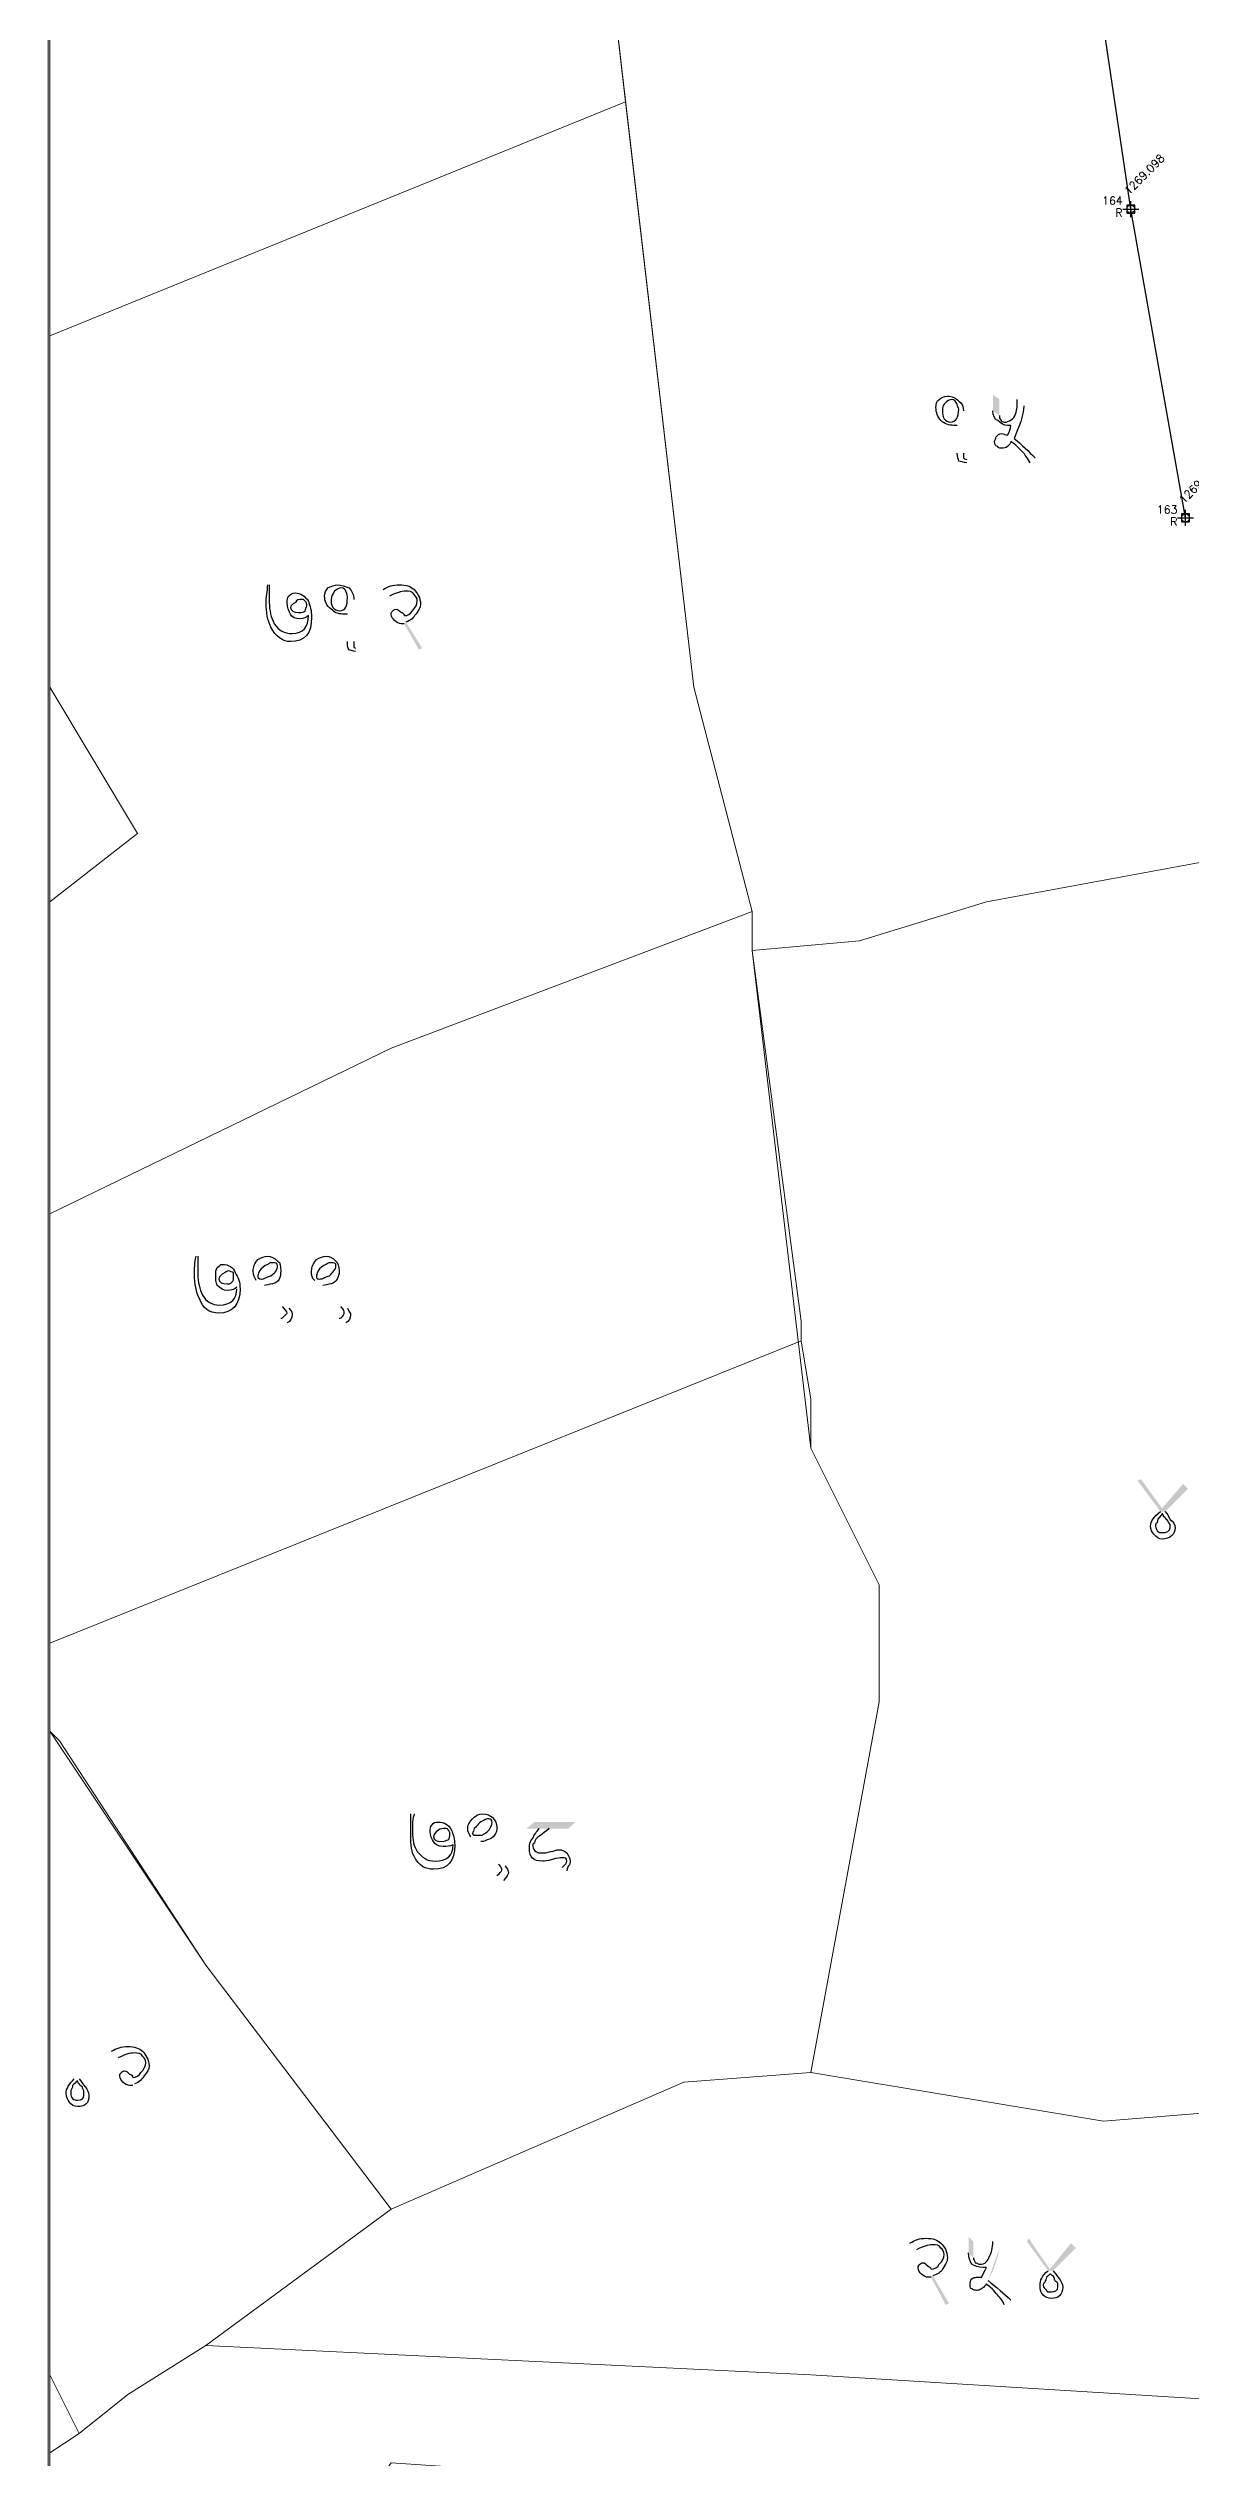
# Model space of a CAD drawing. Header units: metres. Extents: x 345912 to 349030, y 3061206 to 3061792.
# Drawn here: x 346742 to 346777.7, y 3061369.1 to 3061444.4 of the extents above; entities that cross this region are included whole.
import ezdxf
from ezdxf.enums import TextEntityAlignment as Align

# ---------------------------------------------------------------- set-up
doc = ezdxf.new("R2010")
doc.units = ezdxf.units.M
doc.header["$MEASUREMENT"] = 0
doc.header["$PDMODE"] = 98
doc.header["$PDSIZE"] = 0.25
for name, color, linetype in [('Features', 5, 'Continuous'), ('PDF4_Geometry', 7, 'Continuous'), ('PDF4_Solid Fills', 7, 'Continuous'), ('Points', 7, 'Continuous'), ('Points-ELV', 6, 'Continuous'), ('Points-NUM', 4, 'Continuous'), ('Points-TXT', 3, 'Continuous'), ('R', 1, 'Continuous')]:
    doc.layers.add(name, color=color, linetype=linetype)
doc.styles.add('romans', font='romans.shx')

# ---------------------------------------------------------------- blocks, each defined once
blk = doc.blocks.new('POINTS')
at = {"layer": 'Points'}
blk.add_line((0, 0), (0, 0), dxfattribs=at)
blk.add_point((0, 0), dxfattribs=at)
at = {"layer": 'Points-ELV', "style": 'romans'}
blk.add_attdef('ELEV', text='', height=1, rotation=45, dxfattribs=at).set_placement((0, 0), align=Align.BOTTOM_LEFT)
at = {"layer": 'Points-NUM', "style": 'romans'}
blk.add_attdef('PTNUM', text='', height=1, dxfattribs=at).set_placement((0, 0), align=Align.BOTTOM_RIGHT)
at = {"layer": 'Points-TXT', "style": 'romans'}
blk.add_attdef('DESC', text='', height=1, dxfattribs=at).set_placement((0, 0), align=Align.BOTTOM_RIGHT)
blk = doc.blocks.new('dh')
at = {"layer": 'R'}
blk.add_lwpolyline([(346513.289, 3061248.921), (346511.578, 3061258.573), (346509.905, 3061269.87), (346509.179, 3061274.789), (346509.102, 3061275.264)], dxfattribs=at)
at = {"layer": 'R', "linetype": 'Continuous'}
ref = blk.add_blockref('POINTS', (346511.578, 3061258.573, 1269.098), dxfattribs=at)
ref.add_attrib('PTNUM', '164', dxfattribs={"layer": 'Points-NUM', "height": 0.25, "style": 'romans'}).set_placement((346511.328, 3061258.6355, 1269.098), align=Align.BOTTOM_RIGHT)
ref.add_attrib('DESC', 'R', dxfattribs={"layer": 'Points-TXT', "height": 0.25, "style": 'romans'}).set_placement((346511.328, 3061258.2605, 1269.098), align=Align.BOTTOM_RIGHT)
ref.add_attrib('ELEV', '1269.098', dxfattribs={"layer": 'Points-ELV', "height": 0.25, "rotation": 45, "style": 'romans'}).set_placement((346511.578, 3061258.948, 1269.098), align=Align.BOTTOM_LEFT)
ref = blk.add_blockref('POINTS', (346513.289, 3061248.921, 1269.185), dxfattribs=at)
ref.add_attrib('PTNUM', '163', dxfattribs={"layer": 'Points-NUM', "height": 0.25, "style": 'romans'}).set_placement((346513.039, 3061248.9835, 1269.185), align=Align.BOTTOM_RIGHT)
ref.add_attrib('DESC', 'R', dxfattribs={"layer": 'Points-TXT', "height": 0.25, "style": 'romans'}).set_placement((346513.039, 3061248.6085, 1269.185), align=Align.BOTTOM_RIGHT)
ref.add_attrib('ELEV', '1269.185', dxfattribs={"layer": 'Points-ELV', "height": 0.25, "rotation": 45, "style": 'romans'}).set_placement((346513.289, 3061249.296, 1269.185), align=Align.BOTTOM_LEFT)

msp = doc.modelspace()

# ---------------------------------------------------------------- hatches: boundary and pattern name
at = {"layer": 'PDF4_Solid Fills', "transparency": 33554559}
h = msp.add_hatch(color=256, dxfattribs=at)
h.paths.add_polyline_path([(346770.63188, 3061433.08123), (346770.63188, 3061431.76043)], flags=0)
h.paths.add_polyline_path([(346770.73348, 3061431.55723), (346770.73348, 3061431.45563)], flags=0)
h.paths.add_polyline_path([(346772.30828, 3061433.43683), (346772.51148, 3061433.23363)], flags=0)
h.paths.add_polyline_path([(346772.86708, 3061431.60803), (346772.71468, 3061431.45563)], flags=0)
h.paths.add_polyline_path([(346771.54628, 3061433.08123), (346771.54628, 3061433.58923), (346771.74948, 3061433.43683), (346771.74948, 3061432.92883)], flags=0)
h = msp.add_hatch(color=256, dxfattribs=at)
h.paths.add_polyline_path([(346748.88948, 3061427.64563), (346748.94028, 3061427.64563)], flags=0)
h.paths.add_polyline_path([(346750.15948, 3061426.68043), (346750.15948, 3061426.68043)], flags=0)
h.paths.add_polyline_path([(346751.58188, 3061427.18843), (346751.58188, 3061425.86763)], flags=0)
h.paths.add_polyline_path([(346751.63268, 3061425.66443), (346751.63268, 3061425.56283)], flags=0)
h.paths.add_polyline_path([(346752.69948, 3061427.29003), (346752.49628, 3061427.49323)], flags=0)
h.paths.add_polyline_path([(346753.20748, 3061426.47723), (346753.71548, 3061425.66443), (346753.61388, 3061425.61363), (346753.15668, 3061426.42643)], flags=0)
h = msp.add_hatch(color=256, dxfattribs=at)
h.paths.add_polyline_path([(346746.65428, 3061406.66523), (346746.70508, 3061406.66523)], flags=0)
h.paths.add_polyline_path([(346747.92428, 3061405.64923), (346747.92428, 3061405.70003)], flags=0)
h.paths.add_polyline_path([(346748.78788, 3061405.75083), (346749.54988, 3061405.03963)], flags=0)
h.paths.add_polyline_path([(346749.49908, 3061404.58243), (346749.29588, 3061404.73483)], flags=0)
h.paths.add_polyline_path([(346749.34668, 3061405.09043), (346748.53388, 3061405.90323)], flags=0)
h.paths.add_polyline_path([(346750.61668, 3061405.75083), (346751.37868, 3061405.03963)], flags=0)
h.paths.add_polyline_path([(346751.32788, 3061404.58243), (346751.12468, 3061404.73483)], flags=0)
h.paths.add_polyline_path([(346751.17548, 3061405.09043), (346750.36268, 3061405.90323)], flags=0)
h = msp.add_hatch(color=256, dxfattribs=at)
h.paths.add_polyline_path([(346776.77868, 3061398.68964), (346776.06748, 3061399.65484), (346776.16908, 3061399.70564), (346776.82948, 3061398.79124), (346777.48988, 3061399.55324), (346777.64228, 3061399.40084), (346776.93108, 3061398.68964)], flags=0)
h.paths.add_polyline_path([(346778.81068, 3061399.24844), (346778.81068, 3061397.92764)], flags=0)
h.paths.add_polyline_path([(346778.91228, 3061397.72444), (346778.91228, 3061397.62284)], flags=0)
h = msp.add_hatch(color=256, dxfattribs=at)
h.paths.add_polyline_path([(346753.35987, 3061389.24083), (346753.46147, 3061389.24083)], flags=0)
h.paths.add_polyline_path([(346754.68067, 3061388.27563), (346754.68067, 3061388.27563)], flags=0)
h.paths.add_polyline_path([(346755.54427, 3061388.37723), (346756.30627, 3061387.61523)], flags=0)
h.paths.add_polyline_path([(346756.25547, 3061387.15803), (346756.05227, 3061387.31043)], flags=0)
h.paths.add_polyline_path([(346756.10307, 3061387.66603), (346755.23947, 3061388.52963)], flags=0)
h.paths.add_polyline_path([(346757.37307, 3061388.78363), (346756.96667, 3061388.78363), (346757.22067, 3061388.98683), (346758.49067, 3061388.98683), (346758.28747, 3061388.78363), (346757.67787, 3061388.78363)], flags=0)
h.paths.add_polyline_path([(346758.23667, 3061387.46283), (346758.08427, 3061387.56443)], flags=0)
h = msp.add_hatch(color=256, dxfattribs=at)
h.paths.add_polyline_path([(346769.15868, 3061375.62643), (346768.95548, 3061375.82963)], flags=0)
h.paths.add_polyline_path([(346769.66668, 3061374.81363), (346770.17468, 3061373.95003), (346770.07308, 3061373.89923), (346769.61588, 3061374.76283)], flags=0)
h.paths.add_polyline_path([(346771.54628, 3061375.88043), (346771.74948, 3061375.67723)], flags=0)
h.paths.add_polyline_path([(346771.39388, 3061374.66123, 0.08894398), (346771.74948, 3061375.67723)], flags=0)
h.paths.add_polyline_path([(346772.10508, 3061374.05163), (346771.90188, 3061373.89923)], flags=0)
h.paths.add_polyline_path([(346770.78428, 3061375.52483), (346770.78428, 3061376.03283), (346770.93668, 3061375.88043), (346770.93668, 3061375.37243)], flags=0)
h.paths.add_polyline_path([(346773.27348, 3061374.96603), (346772.61308, 3061375.88043), (346772.66388, 3061375.98203), (346773.32428, 3061375.01683), (346773.98468, 3061375.82963), (346774.13708, 3061375.67723), (346773.42588, 3061374.96603)], flags=0)

# ---------------------------------------------------------------- linework, layer by layer
at = {"layer": 'PDF4_Geometry', "lineweight": 13}
msp.add_lwpolyline([(346742.03148, 3061540.87883), (346969.86948, 3061540.87883), (346969.86948, 3061317.05403), (346742.03148, 3061317.05403)], close=True, dxfattribs=at)
at = {"layer": 'PDF4_Geometry', "lineweight": 9}
for points in [[(346752.44548, 3061463.45963), (346756.71268, 3061458.27803), (346759.15108, 3061450.65803), (346760.06548, 3061442.73323), (346742.08228, 3061435.41803), (346742.08228, 3061458.27803), (346748.78788, 3061465.59323)], [(346752.44548, 3061463.45963), (346756.71268, 3061458.27803), (346759.15108, 3061450.65803), (346760.06548, 3061442.73323), (346742.08228, 3061435.41803), (346742.08228, 3061458.27803), (346748.78788, 3061465.59323)], [(346782.92547, 3061419.87322), (346771.34308, 3061417.73963), (346767.38068, 3061416.52042), (346764.02788, 3061416.21564), (346764.02788, 3061417.43483), (346762.19908, 3061424.44523), (346759.15108, 3061450.65803), (346775.30547, 3061457.36363), (346778.04867, 3061448.82923), (346780.18227, 3061437.55163), (346782.92547, 3061427.18844)], [(346782.92547, 3061419.87322), (346771.34308, 3061417.73963), (346767.38068, 3061416.52042), (346764.02788, 3061416.21564), (346764.02788, 3061417.43483), (346762.19908, 3061424.44523), (346759.15108, 3061450.65803), (346775.30547, 3061457.36363), (346778.04867, 3061448.82923), (346780.18227, 3061437.55163), (346782.92547, 3061427.18844)], [(346760.06548, 3061442.73323), (346762.19908, 3061424.44523), (346764.02788, 3061417.43483), (346752.75028, 3061413.16763), (346742.08228, 3061407.98602), (346742.08228, 3061417.73963), (346744.82548, 3061419.87322), (346742.08228, 3061424.44523), (346742.08228, 3061435.41803)], [(346760.06548, 3061442.73323), (346762.19908, 3061424.44523), (346764.02788, 3061417.43483), (346752.75028, 3061413.16763), (346742.08228, 3061407.98602), (346742.08228, 3061417.73963), (346744.82548, 3061419.87322), (346742.08228, 3061424.44523), (346742.08228, 3061435.41803)], [(346742.08228, 3061424.44523), (346744.82548, 3061419.87322), (346742.08228, 3061417.73963)], [(346742.08228, 3061424.44523), (346744.82548, 3061419.87322), (346742.08228, 3061417.73963)], [(346793.59348, 3061382.99243), (346791.45988, 3061381.77322), (346786.27828, 3061380.55403), (346775.00068, 3061379.63963), (346765.85668, 3061381.16363), (346767.99028, 3061392.74602), (346767.99028, 3061396.40363), (346765.85668, 3061400.67083), (346764.02788, 3061416.21564), (346767.38068, 3061416.52042), (346771.34308, 3061417.73963), (346782.92547, 3061419.87322), (346782.92547, 3061416.52042), (346787.19267, 3061402.80444), (346790.54547, 3061391.83164)], [(346793.59348, 3061382.99243), (346791.45988, 3061381.77322), (346786.27828, 3061380.55403), (346775.00068, 3061379.63963), (346765.85668, 3061381.16363), (346767.99028, 3061392.74602), (346767.99028, 3061396.40363), (346765.85668, 3061400.67083), (346764.02788, 3061416.21564), (346767.38068, 3061416.52042), (346771.34308, 3061417.73963), (346782.92547, 3061419.87322), (346782.92547, 3061416.52042), (346787.19267, 3061402.80444), (346790.54547, 3061391.83164)], [(346742.08228, 3061407.98602), (346752.75028, 3061413.16763), (346764.02788, 3061417.43483), (346764.02788, 3061416.21564), (346765.55188, 3061404.63322), (346765.55188, 3061404.02363), (346742.08228, 3061394.57483)], [(346742.08228, 3061407.98602), (346752.75028, 3061413.16763), (346764.02788, 3061417.43483), (346764.02788, 3061416.21564), (346765.55188, 3061404.63322), (346765.55188, 3061404.02363), (346742.08228, 3061394.57483)], [(346765.55188, 3061404.02363), (346765.85668, 3061402.19483), (346765.85668, 3061400.67083), (346767.99028, 3061396.40363), (346767.99028, 3061392.74602), (346765.85668, 3061381.16363), (346761.89428, 3061380.85884), (346752.75028, 3061376.89643), (346746.95908, 3061384.51643), (346742.38708, 3061391.52683), (346742.08228, 3061391.83164), (346742.08228, 3061394.57483)], [(346765.55188, 3061404.02363), (346765.85668, 3061402.19483), (346765.85668, 3061400.67083), (346767.99028, 3061396.40363), (346767.99028, 3061392.74602), (346765.85668, 3061381.16363), (346761.89428, 3061380.85884), (346752.75028, 3061376.89643), (346746.95908, 3061384.51643), (346742.38708, 3061391.52683), (346742.08228, 3061391.83164), (346742.08228, 3061394.57483)], [(346752.75028, 3061376.89643), (346746.95908, 3061372.62923), (346744.52068, 3061371.10523), (346742.99668, 3061369.88602), (346742.08228, 3061371.71483), (346742.08228, 3061391.83164), (346746.95908, 3061384.51643)], [(346752.75028, 3061376.89643), (346746.95908, 3061372.62923), (346744.52068, 3061371.10523), (346742.99668, 3061369.88602), (346742.08228, 3061371.71483), (346742.08228, 3061391.83164), (346746.95908, 3061384.51643)], [(346791.45988, 3061369.58124), (346785.66867, 3061370.49564), (346765.85668, 3061371.71483), (346746.95908, 3061372.62923), (346752.75028, 3061376.89643), (346761.89428, 3061380.85884), (346765.85668, 3061381.16363), (346775.00068, 3061379.63963), (346786.27828, 3061380.55403), (346791.45988, 3061381.77322), (346793.59348, 3061382.99243), (346793.89828, 3061382.07803), (346794.50788, 3061379.03004)], [(346791.45988, 3061369.58124), (346785.66867, 3061370.49564), (346765.85668, 3061371.71483), (346746.95908, 3061372.62923), (346752.75028, 3061376.89643), (346761.89428, 3061380.85884), (346765.85668, 3061381.16363), (346775.00068, 3061379.63963), (346786.27828, 3061380.55403), (346791.45988, 3061381.77322), (346793.59348, 3061382.99243), (346793.89828, 3061382.07803), (346794.50788, 3061379.03004)], [(346791.45988, 3061369.58124), (346790.54547, 3061366.22844), (346770.73348, 3061367.75243), (346752.75028, 3061368.97164), (346751.22628, 3061366.83803), (346751.22628, 3061359.52284), (346742.08228, 3061359.52284), (346742.08228, 3061369.27643), (346742.99668, 3061369.88602), (346744.52068, 3061371.10523), (346746.95908, 3061372.62923), (346765.85668, 3061371.71483), (346785.66867, 3061370.49564)], [(346791.45988, 3061369.58124), (346790.54547, 3061366.22844), (346770.73348, 3061367.75243), (346752.75028, 3061368.97164), (346751.22628, 3061366.83803), (346751.22628, 3061359.52284), (346742.08228, 3061359.52284), (346742.08228, 3061369.27643), (346742.99668, 3061369.88602), (346744.52068, 3061371.10523), (346746.95908, 3061372.62923), (346765.85668, 3061371.71483), (346785.66867, 3061370.49564)], [(346742.99668, 3061369.88602), (346742.08228, 3061369.27643), (346742.08228, 3061371.71483)], [(346742.99668, 3061369.88602), (346742.08228, 3061369.27643), (346742.08228, 3061371.71483)]]:
    msp.add_lwpolyline(points, close=True, dxfattribs=at)
at = {"layer": 'PDF4_Geometry', "lineweight": 25}
for points in [[(346769.76828, 3061433.18283), (346769.76828, 3061433.28443), (346769.76828, 3061433.38603), (346769.86988, 3061433.43683)], [(346769.92068, 3061432.77643), (346769.81908, 3061432.87803), (346769.76828, 3061433.03043), (346769.76828, 3061433.18283)], [(346769.86988, 3061433.43683), (346769.92068, 3061433.48763), (346770.02228, 3061433.53843), (346770.12388, 3061433.53843)], [(346770.02228, 3061433.28443), (346769.97148, 3061433.23363), (346769.97148, 3061433.18283), (346769.97148, 3061433.08123)], [(346769.97148, 3061433.08123), (346769.97148, 3061432.97963), (346769.97148, 3061432.92883), (346770.02228, 3061432.82723)], [(346770.27628, 3061433.43683), (346770.17468, 3061433.43683), (346770.12388, 3061433.38603), (346770.02228, 3061433.28443)], [(346770.12388, 3061433.53843), (346770.27628, 3061433.53843), (346770.37788, 3061433.48763), (346770.47948, 3061433.38603)], [(346770.22548, 3061432.72563), (346770.37788, 3061432.72563), (346770.47948, 3061432.87803), (346770.47948, 3061433.13203)], [(346770.42868, 3061433.28443), (346770.37788, 3061433.38603), (346770.32708, 3061433.43683), (346770.27628, 3061433.43683)], [(346770.47948, 3061433.13203), (346770.47948, 3061433.18283), (346770.42868, 3061433.23363), (346770.42868, 3061433.28443)], [(346770.47948, 3061433.38603), (346770.58108, 3061433.33523), (346770.63188, 3061433.18283), (346770.63188, 3061433.08123)], [(346771.69868, 3061432.77643), (346771.59708, 3061432.82723), (346771.54628, 3061432.92883), (346771.54628, 3061433.08123)], [(346771.90188, 3061432.72563), (346772.05428, 3061432.72563), (346772.20668, 3061432.82723), (346772.25748, 3061432.97963)], [(346772.51148, 3061433.23363), (346772.51148, 3061432.92883), (346772.35908, 3061432.57323), (346772.20668, 3061432.21763)], [(346772.25748, 3061432.97963), (346772.30828, 3061433.13203), (346772.30828, 3061433.23363), (346772.30828, 3061433.43683)], [(346770.32708, 3061432.62403), (346770.17468, 3061432.62403), (346770.02228, 3061432.67483), (346769.92068, 3061432.77643)], [(346770.02228, 3061432.82723), (346770.07308, 3061432.77643), (346770.12388, 3061432.72563), (346770.22548, 3061432.72563)], [(346770.42868, 3061432.62403), (346770.37788, 3061432.62403), (346770.32708, 3061432.62403), (346770.32708, 3061432.62403)], [(346771.59708, 3061432.11603), (346771.59708, 3061432.16683), (346771.64788, 3061432.21763), (346771.64788, 3061432.26843)], [(346771.64788, 3061432.26843), (346771.69868, 3061432.31923), (346771.74948, 3061432.37003), (346771.80028, 3061432.37003)], [(346772.00348, 3061432.62403), (346771.90188, 3061432.62403), (346771.80028, 3061432.67483), (346771.69868, 3061432.77643)], [(346771.74948, 3061432.92883), (346771.74948, 3061432.87803), (346771.74948, 3061432.82723), (346771.80028, 3061432.77643)], [(346771.80028, 3061432.77643), (346771.80028, 3061432.77643), (346771.85108, 3061432.72563), (346771.90188, 3061432.72563)], [(346771.80028, 3061432.37003), (346771.90188, 3061432.37003), (346771.95268, 3061432.31923), (346772.00348, 3061432.31923)], [(346772.00348, 3061432.31923), (346772.05428, 3061432.42083), (346772.10508, 3061432.52243), (346772.10508, 3061432.62403)], [(346772.10508, 3061432.62403), (346772.10508, 3061432.62403), (346772.05428, 3061432.62403), (346772.00348, 3061432.62403)], [(346772.20668, 3061432.21763), (346772.46068, 3061432.01443), (346772.66388, 3061431.81123), (346772.86708, 3061431.60803)], [(346770.47948, 3061431.50643), (346770.47948, 3061431.55723), (346770.42868, 3061431.65883), (346770.42868, 3061431.76043)], [(346770.73348, 3061431.45563), (346770.63188, 3061431.45563), (346770.53028, 3061431.50643), (346770.47948, 3061431.50643)], [(346770.63188, 3061431.76043), (346770.63188, 3061431.65883), (346770.63188, 3061431.65883), (346770.63188, 3061431.60803)], [(346770.63188, 3061431.60803), (346770.63188, 3061431.60803), (346770.68268, 3061431.55723), (346770.73348, 3061431.55723)], [(346771.69868, 3061431.96363), (346771.64788, 3061431.96363), (346771.59708, 3061432.01443), (346771.59708, 3061432.11603)], [(346771.80028, 3061431.91283), (346771.74948, 3061431.91283), (346771.69868, 3061431.91283), (346771.69868, 3061431.96363)], [(346772.00348, 3061431.96363), (346771.95268, 3061431.91283), (346771.90188, 3061431.91283), (346771.80028, 3061431.91283)], [(346772.10508, 3061432.11603), (346772.10508, 3061432.06523), (346772.05428, 3061432.01443), (346772.00348, 3061431.96363)], [(346772.46068, 3061431.81123), (346772.30828, 3061431.96363), (346772.20668, 3061432.06523), (346772.10508, 3061432.11603)], [(346772.71468, 3061431.45563), (346772.61308, 3061431.60803), (346772.56228, 3061431.70963), (346772.46068, 3061431.81123)], [(346748.83868, 3061427.08683), (346748.83868, 3061427.23923), (346748.88948, 3061427.44243), (346748.88948, 3061427.64563)], [(346748.99108, 3061426.32483), (346748.88948, 3061426.52803), (346748.83868, 3061426.78203), (346748.83868, 3061427.08683)], [(346748.94028, 3061427.64563), (346748.94028, 3061427.59483), (346748.94028, 3061427.49323), (346748.94028, 3061427.34083)], [(346748.94028, 3061427.34083), (346748.94028, 3061427.23923), (346748.94028, 3061427.13763), (346748.94028, 3061427.08683)], [(346748.94028, 3061427.08683), (346748.94028, 3061426.83283), (346748.99108, 3061426.62963), (346749.09268, 3061426.42643)], [(346749.49908, 3061427.08683), (346749.49908, 3061427.18843), (346749.49908, 3061427.23923), (346749.54988, 3061427.29003)], [(346749.60068, 3061426.73123), (346749.54988, 3061426.83283), (346749.49908, 3061426.93443), (346749.49908, 3061427.08683)], [(346749.54988, 3061427.29003), (346749.60068, 3061427.34083), (346749.65148, 3061427.39163), (346749.75308, 3061427.39163)], [(346749.75308, 3061427.08683), (346749.65148, 3061427.03603), (346749.60068, 3061426.98523), (346749.60068, 3061426.93443)], [(346749.60068, 3061426.93443), (346749.60068, 3061426.83283), (346749.70228, 3061426.78203), (346749.85468, 3061426.78203)], [(346749.75308, 3061427.39163), (346749.90548, 3061427.39163), (346750.05788, 3061427.29003), (346750.15948, 3061427.13763)], [(346749.95628, 3061427.18843), (346749.85468, 3061427.18843), (346749.80388, 3061427.18843), (346749.75308, 3061427.08683)], [(346750.05788, 3061427.13763), (346750.00708, 3061427.18843), (346750.00708, 3061427.18843), (346749.95628, 3061427.18843)], [(346750.10868, 3061426.98523), (346750.10868, 3061427.03603), (346750.10868, 3061427.08683), (346750.05788, 3061427.13763)], [(346750.05788, 3061426.83283), (346750.05788, 3061426.88363), (346750.10868, 3061426.93443), (346750.10868, 3061426.98523)], [(346750.15948, 3061427.13763), (346750.21028, 3061426.98523), (346750.26108, 3061426.83283), (346750.26108, 3061426.62963)], [(346750.66748, 3061427.29003), (346750.66748, 3061427.39163), (346750.71828, 3061427.49323), (346750.76908, 3061427.54403)], [(346750.87068, 3061426.88363), (346750.71828, 3061426.98523), (346750.66748, 3061427.13763), (346750.66748, 3061427.29003)], [(346750.76908, 3061427.54403), (346750.87068, 3061427.59483), (346750.97228, 3061427.64563), (346751.07388, 3061427.64563)], [(346750.97228, 3061427.44243), (346750.92148, 3061427.34083), (346750.87068, 3061427.29003), (346750.87068, 3061427.18843)], [(346750.87068, 3061427.18843), (346750.87068, 3061427.08683), (346750.87068, 3061427.03603), (346750.92148, 3061426.93443)], [(346750.92148, 3061426.93443), (346750.97228, 3061426.88363), (346751.07388, 3061426.83283), (346751.12468, 3061426.83283)], [(346751.17548, 3061427.54403), (346751.12468, 3061427.54403), (346751.02308, 3061427.49323), (346750.97228, 3061427.44243)], [(346751.07388, 3061427.64563), (346751.17548, 3061427.64563), (346751.32788, 3061427.59483), (346751.42948, 3061427.54403)], [(346751.12468, 3061426.83283), (346751.32788, 3061426.83283), (346751.37868, 3061426.98523), (346751.37868, 3061427.23923)], [(346751.32788, 3061427.44243), (346751.32788, 3061427.49323), (346751.27708, 3061427.54403), (346751.17548, 3061427.54403)], [(346751.37868, 3061427.23923), (346751.37868, 3061427.29003), (346751.37868, 3061427.34083), (346751.32788, 3061427.44243)], [(346751.42948, 3061427.54403), (346751.53108, 3061427.44243), (346751.58188, 3061427.34083), (346751.58188, 3061427.18843)], [(346752.49628, 3061427.49323), (346752.64868, 3061427.59483), (346752.80108, 3061427.64563), (346753.00428, 3061427.64563)], [(346753.20748, 3061427.44243), (346753.05508, 3061427.44243), (346752.90268, 3061427.39163), (346752.69948, 3061427.29003)], [(346753.00428, 3061427.64563), (346753.20748, 3061427.64563), (346753.35988, 3061427.59483), (346753.46148, 3061427.49323)], [(346753.46148, 3061427.34083), (346753.41068, 3061427.44243), (346753.30908, 3061427.44243), (346753.20748, 3061427.44243)], [(346753.41068, 3061426.83283), (346753.51228, 3061426.93443), (346753.56308, 3061427.03603), (346753.56308, 3061427.13763)], [(346753.46148, 3061427.49323), (346753.56308, 3061427.39163), (346753.66468, 3061427.23923), (346753.66468, 3061427.03603)], [(346753.56308, 3061427.13763), (346753.56308, 3061427.23923), (346753.51228, 3061427.29003), (346753.46148, 3061427.34083)], [(346753.66468, 3061427.03603), (346753.66468, 3061426.93443), (346753.61388, 3061426.83283), (346753.51228, 3061426.73123)], [(346749.60068, 3061425.86763), (346749.34668, 3061425.86763), (346749.14348, 3061426.02003), (346748.99108, 3061426.32483)], [(346749.09268, 3061426.42643), (346749.24508, 3061426.22323), (346749.39748, 3061426.12163), (346749.65148, 3061426.12163)], [(346749.90548, 3061426.57883), (346749.75308, 3061426.57883), (346749.65148, 3061426.62963), (346749.60068, 3061426.73123)], [(346750.26108, 3061426.62963), (346750.26108, 3061426.12163), (346750.05788, 3061425.86763), (346749.60068, 3061425.86763)], [(346749.65148, 3061426.12163), (346750.00708, 3061426.12163), (346750.15948, 3061426.32483), (346750.15948, 3061426.68043)], [(346749.85468, 3061426.78203), (346749.95628, 3061426.78203), (346750.00708, 3061426.78203), (346750.05788, 3061426.83283)], [(346750.15948, 3061426.68043), (346750.10868, 3061426.62963), (346750.00708, 3061426.57883), (346749.90548, 3061426.57883)], [(346751.22628, 3061426.73123), (346751.07388, 3061426.73123), (346750.97228, 3061426.78203), (346750.87068, 3061426.88363)], [(346751.37868, 3061426.73123), (346751.32788, 3061426.73123), (346751.27708, 3061426.73123), (346751.22628, 3061426.73123)], [(346752.75028, 3061426.73123), (346752.75028, 3061426.78203), (346752.75028, 3061426.78203), (346752.80108, 3061426.83283)], [(346752.85188, 3061426.52803), (346752.80108, 3061426.57883), (346752.75028, 3061426.62963), (346752.75028, 3061426.73123)], [(346752.80108, 3061426.83283), (346752.80108, 3061426.83283), (346752.85188, 3061426.88363), (346752.90268, 3061426.88363)], [(346753.05508, 3061426.42643), (346753.00428, 3061426.42643), (346752.90268, 3061426.47723), (346752.85188, 3061426.52803)], [(346752.90268, 3061426.88363), (346752.95348, 3061426.88363), (346753.00428, 3061426.83283), (346753.05508, 3061426.78203)], [(346753.05508, 3061426.78203), (346753.10588, 3061426.78203), (346753.15668, 3061426.73123), (346753.15668, 3061426.68043)], [(346753.15668, 3061426.42643), (346753.10588, 3061426.42643), (346753.10588, 3061426.42643), (346753.05508, 3061426.42643)], [(346753.15668, 3061426.68043), (346753.25828, 3061426.68043), (346753.35988, 3061426.73123), (346753.41068, 3061426.83283)], [(346753.51228, 3061426.73123), (346753.46148, 3061426.62963), (346753.35988, 3061426.52803), (346753.20748, 3061426.47723)], [(346751.42948, 3061425.61363), (346751.37868, 3061425.66443), (346751.37868, 3061425.76603), (346751.37868, 3061425.86763)], [(346751.63268, 3061425.56283), (346751.53108, 3061425.56283), (346751.48028, 3061425.61363), (346751.42948, 3061425.61363)], [(346751.58188, 3061425.86763), (346751.58188, 3061425.81683), (346751.58188, 3061425.76603), (346751.58188, 3061425.71523)], [(346751.58188, 3061425.71523), (346751.58188, 3061425.71523), (346751.58188, 3061425.66443), (346751.63268, 3061425.66443)], [(346746.60348, 3061406.10643), (346746.60348, 3061406.25883), (346746.60348, 3061406.46203), (346746.65428, 3061406.66523)], [(346746.70508, 3061406.66523), (346746.70508, 3061406.56363), (346746.70508, 3061406.51283), (346746.70508, 3061406.36043)], [(346748.58468, 3061406.56363), (346748.68628, 3061406.61443), (346748.78788, 3061406.66523), (346748.88948, 3061406.66523)], [(346748.88948, 3061406.66523), (346748.99108, 3061406.66523), (346749.09268, 3061406.61443), (346749.19428, 3061406.51283)], [(346750.41348, 3061406.56363), (346750.51508, 3061406.61443), (346750.61668, 3061406.66523), (346750.71828, 3061406.66523)], [(346750.71828, 3061406.66523), (346750.81988, 3061406.66523), (346750.92148, 3061406.61443), (346751.02308, 3061406.51283)], [(346746.75588, 3061405.34443), (346746.65428, 3061405.54763), (346746.60348, 3061405.80163), (346746.60348, 3061406.10643)], [(346746.70508, 3061406.36043), (346746.70508, 3061406.25883), (346746.70508, 3061406.15723), (346746.70508, 3061406.10643)], [(346746.70508, 3061406.10643), (346746.70508, 3061405.85243), (346746.75588, 3061405.64923), (346746.85748, 3061405.44603)], [(346747.26388, 3061406.10643), (346747.26388, 3061406.15723), (346747.26388, 3061406.25883), (346747.31468, 3061406.30963)], [(346747.31468, 3061405.75083), (346747.26388, 3061405.85243), (346747.26388, 3061405.95403), (346747.26388, 3061406.10643)], [(346747.31468, 3061406.30963), (346747.36548, 3061406.36043), (346747.41628, 3061406.41123), (346747.46708, 3061406.41123)], [(346747.46708, 3061406.10643), (346747.41628, 3061406.05563), (346747.36548, 3061406.00483), (346747.36548, 3061405.95403)], [(346747.36548, 3061405.95403), (346747.36548, 3061405.85243), (346747.46708, 3061405.80163), (346747.61948, 3061405.80163)], [(346747.46708, 3061406.41123), (346747.67028, 3061406.41123), (346747.82268, 3061406.30963), (346747.87348, 3061406.15723)], [(346747.67028, 3061406.20803), (346747.61948, 3061406.20803), (346747.56868, 3061406.15723), (346747.46708, 3061406.10643)], [(346747.61948, 3061405.80163), (346747.67028, 3061405.80163), (346747.72108, 3061405.80163), (346747.77188, 3061405.85243)], [(346747.82268, 3061406.15723), (346747.77188, 3061406.15723), (346747.72108, 3061406.20803), (346747.67028, 3061406.20803)], [(346747.77188, 3061405.85243), (346747.82268, 3061405.90323), (346747.82268, 3061405.95403), (346747.82268, 3061406.00483)], [(346747.82268, 3061406.00483), (346747.82268, 3061406.05563), (346747.82268, 3061406.10643), (346747.82268, 3061406.15723)], [(346747.87348, 3061406.15723), (346747.97508, 3061406.00483), (346748.02588, 3061405.85243), (346748.02588, 3061405.64923)], [(346748.43228, 3061406.20803), (346748.43228, 3061406.30963), (346748.48308, 3061406.46203), (346748.58468, 3061406.56363)], [(346748.53388, 3061405.90323), (346748.48308, 3061406.00483), (346748.43228, 3061406.05563), (346748.43228, 3061406.20803)], [(346748.63548, 3061406.20803), (346748.58468, 3061406.10643), (346748.58468, 3061406.05563), (346748.58468, 3061406.05563)], [(346748.58468, 3061406.05563), (346748.58468, 3061406.00483), (346748.58468, 3061406.00483), (346748.58468, 3061406.00483)], [(346748.58468, 3061406.00483), (346748.63548, 3061405.95403), (346748.63548, 3061405.95403), (346748.68628, 3061405.95403)], [(346748.88948, 3061406.41123), (346748.78788, 3061406.36043), (346748.68628, 3061406.30963), (346748.63548, 3061406.20803)], [(346748.68628, 3061405.95403), (346748.73708, 3061405.95403), (346748.78788, 3061405.95403), (346748.83868, 3061406.00483)], [(346748.83868, 3061406.00483), (346748.88948, 3061406.00483), (346748.94028, 3061406.05563), (346748.99108, 3061406.05563)], [(346749.04188, 3061406.46203), (346748.99108, 3061406.46203), (346748.94028, 3061406.46203), (346748.88948, 3061406.41123)], [(346748.99108, 3061406.05563), (346749.14348, 3061406.15723), (346749.19428, 3061406.25883), (346749.19428, 3061406.36043)], [(346749.19428, 3061406.36043), (346749.19428, 3061406.46203), (346749.14348, 3061406.46203), (346749.04188, 3061406.46203)], [(346749.29588, 3061406.20803), (346749.29588, 3061406.00483), (346749.24508, 3061405.85243), (346749.04188, 3061405.80163)], [(346749.19428, 3061406.51283), (346749.29588, 3061406.46203), (346749.29588, 3061406.36043), (346749.29588, 3061406.20803)], [(346750.26108, 3061406.20803), (346750.26108, 3061406.30963), (346750.31188, 3061406.46203), (346750.41348, 3061406.56363)], [(346750.36268, 3061405.90323), (346750.26108, 3061406.00483), (346750.26108, 3061406.05563), (346750.26108, 3061406.20803)], [(346750.46428, 3061406.20803), (346750.41348, 3061406.10643), (346750.41348, 3061406.05563), (346750.41348, 3061406.05563)], [(346750.41348, 3061406.05563), (346750.41348, 3061406.00483), (346750.41348, 3061406.00483), (346750.41348, 3061406.00483)], [(346750.41348, 3061406.00483), (346750.41348, 3061405.95403), (346750.46428, 3061405.95403), (346750.51508, 3061405.95403)], [(346750.71828, 3061406.41123), (346750.61668, 3061406.36043), (346750.51508, 3061406.30963), (346750.46428, 3061406.20803)], [(346750.51508, 3061405.95403), (346750.56588, 3061405.95403), (346750.61668, 3061405.95403), (346750.66748, 3061406.00483)], [(346750.66748, 3061406.00483), (346750.71828, 3061406.00483), (346750.76908, 3061406.05563), (346750.81988, 3061406.05563)], [(346750.87068, 3061406.46203), (346750.81988, 3061406.46203), (346750.76908, 3061406.46203), (346750.71828, 3061406.41123)], [(346750.81988, 3061406.05563), (346750.92148, 3061406.15723), (346751.02308, 3061406.25883), (346751.02308, 3061406.36043)], [(346751.02308, 3061406.36043), (346751.02308, 3061406.46203), (346750.97228, 3061406.46203), (346750.87068, 3061406.46203)], [(346751.12468, 3061406.20803), (346751.12468, 3061406.00483), (346751.02308, 3061405.85243), (346750.87068, 3061405.80163)], [(346751.02308, 3061406.51283), (346751.07388, 3061406.46203), (346751.12468, 3061406.36043), (346751.12468, 3061406.20803)], [(346747.36548, 3061404.88723), (346747.06068, 3061404.88723), (346746.85748, 3061405.03963), (346746.75588, 3061405.34443)], [(346746.85748, 3061405.44603), (346746.95908, 3061405.24283), (346747.16228, 3061405.14123), (346747.36548, 3061405.14123)], [(346747.61948, 3061405.59843), (346747.51788, 3061405.59843), (346747.41628, 3061405.64923), (346747.31468, 3061405.75083)], [(346748.02588, 3061405.64923), (346748.02588, 3061405.14123), (346747.77188, 3061404.88723), (346747.36548, 3061404.88723)], [(346747.36548, 3061405.14123), (346747.77188, 3061405.14123), (346747.92428, 3061405.34443), (346747.92428, 3061405.64923)], [(346747.92428, 3061405.70003), (346747.87348, 3061405.64923), (346747.77188, 3061405.59843), (346747.61948, 3061405.59843)], [(346749.04188, 3061405.80163), (346748.94028, 3061405.80163), (346748.83868, 3061405.75083), (346748.78788, 3061405.75083)], [(346750.87068, 3061405.80163), (346750.76908, 3061405.80163), (346750.66748, 3061405.75083), (346750.61668, 3061405.75083)], [(346749.29588, 3061404.73483), (346749.34668, 3061404.73483), (346749.34668, 3061404.73483), (346749.39748, 3061404.78563)], [(346749.49908, 3061404.88723), (346749.49908, 3061404.93803), (346749.44828, 3061404.98883), (346749.34668, 3061405.09043)], [(346749.39748, 3061404.78563), (346749.44828, 3061404.83643), (346749.49908, 3061404.88723), (346749.49908, 3061404.88723)], [(346749.65148, 3061404.83643), (346749.65148, 3061404.73483), (346749.60068, 3061404.63323), (346749.49908, 3061404.58243)], [(346749.54988, 3061405.03963), (346749.65148, 3061404.93803), (346749.65148, 3061404.88723), (346749.65148, 3061404.83643)], [(346751.12468, 3061404.73483), (346751.17548, 3061404.73483), (346751.17548, 3061404.73483), (346751.22628, 3061404.78563)], [(346751.27708, 3061404.88723), (346751.27708, 3061404.93803), (346751.27708, 3061404.98883), (346751.17548, 3061405.09043)], [(346751.22628, 3061404.78563), (346751.27708, 3061404.83643), (346751.27708, 3061404.88723), (346751.27708, 3061404.88723)], [(346751.48028, 3061404.83643), (346751.48028, 3061404.73483), (346751.42948, 3061404.63323), (346751.32788, 3061404.58243)], [(346751.37868, 3061405.03963), (346751.42948, 3061404.93803), (346751.48028, 3061404.88723), (346751.48028, 3061404.83643)], [(346776.47388, 3061398.23244), (346776.47388, 3061398.38484), (346776.57548, 3061398.53724), (346776.77868, 3061398.68964)], [(346776.67708, 3061398.33404), (346776.62628, 3061398.33404), (346776.62628, 3061398.28324), (346776.62628, 3061398.23244)], [(346776.72788, 3061398.48644), (346776.72788, 3061398.48644), (346776.67708, 3061398.43564), (346776.67708, 3061398.33404)], [(346776.82948, 3061398.63884), (346776.82948, 3061398.58804), (346776.77868, 3061398.53724), (346776.72788, 3061398.48644)], [(346776.88028, 3061398.53724), (346776.88028, 3061398.53724), (346776.88028, 3061398.58804), (346776.82948, 3061398.63884)], [(346776.98188, 3061398.43564), (346776.98188, 3061398.43564), (346776.93108, 3061398.48644), (346776.88028, 3061398.53724)], [(346776.93108, 3061398.68964), (346776.98188, 3061398.63884), (346777.03268, 3061398.53724), (346777.08348, 3061398.43564)], [(346777.08348, 3061398.28324), (346777.03268, 3061398.33404), (346777.03268, 3061398.38484), (346776.98188, 3061398.43564)], [(346777.08348, 3061398.43564), (346777.18508, 3061398.38484), (346777.23588, 3061398.28324), (346777.23588, 3061398.18164)], [(346776.57548, 3061397.97844), (346776.52468, 3061398.02924), (346776.47388, 3061398.13084), (346776.47388, 3061398.23244)], [(346776.82948, 3061397.82604), (346776.72788, 3061397.82604), (346776.67708, 3061397.87684), (346776.57548, 3061397.97844)], [(346776.62628, 3061398.23244), (346776.62628, 3061398.18164), (346776.67708, 3061398.13084), (346776.67708, 3061398.08004)], [(346776.67708, 3061398.08004), (346776.72788, 3061398.02924), (346776.77868, 3061398.02924), (346776.82948, 3061398.02924)], [(346776.82948, 3061398.02924), (346776.98188, 3061398.02924), (346777.08348, 3061398.08004), (346777.08348, 3061398.18164)], [(346777.23588, 3061398.18164), (346777.23588, 3061397.97844), (346777.08348, 3061397.82604), (346776.82948, 3061397.82604)], [(346777.08348, 3061398.18164), (346777.08348, 3061398.23244), (346777.08348, 3061398.23244), (346777.08348, 3061398.28324)], [(346753.35987, 3061388.73283), (346753.35987, 3061388.88523), (346753.35987, 3061389.03763), (346753.35987, 3061389.24083)], [(346753.46147, 3061387.92003), (346753.35987, 3061388.12323), (346753.35987, 3061388.37723), (346753.35987, 3061388.73283)], [(346753.46147, 3061389.24083), (346753.46147, 3061389.19003), (346753.41067, 3061389.08843), (346753.41067, 3061388.98683)], [(346753.41067, 3061388.98683), (346753.41067, 3061388.83443), (346753.41067, 3061388.78363), (346753.41067, 3061388.68203)], [(346753.41067, 3061388.68203), (346753.41067, 3061388.42803), (346753.46147, 3061388.22483), (346753.56307, 3061388.07243)], [(346753.96947, 3061388.68203), (346753.96947, 3061388.78363), (346753.96947, 3061388.83443), (346754.02027, 3061388.88523)], [(346754.07107, 3061388.37723), (346754.02027, 3061388.42803), (346753.96947, 3061388.58043), (346753.96947, 3061388.68203)], [(346754.02027, 3061388.88523), (346754.07107, 3061388.98683), (346754.12187, 3061388.98683), (346754.22347, 3061388.98683)], [(346754.22347, 3061388.73283), (346754.12187, 3061388.68203), (346754.07107, 3061388.58043), (346754.07107, 3061388.52963)], [(346754.22347, 3061388.98683), (346754.37587, 3061388.98683), (346754.52827, 3061388.93603), (346754.62987, 3061388.73283)], [(346754.42667, 3061388.78363), (346754.37587, 3061388.78363), (346754.27427, 3061388.78363), (346754.22347, 3061388.73283)], [(346754.52827, 3061388.73283), (346754.52827, 3061388.78363), (346754.47747, 3061388.78363), (346754.42667, 3061388.78363)], [(346754.57907, 3061388.63123), (346754.57907, 3061388.68203), (346754.57907, 3061388.68203), (346754.52827, 3061388.73283)], [(346754.52827, 3061388.42803), (346754.57907, 3061388.47883), (346754.57907, 3061388.52963), (346754.57907, 3061388.63123)], [(346754.62987, 3061388.73283), (346754.68067, 3061388.63123), (346754.73147, 3061388.42803), (346754.73147, 3061388.27563)], [(346755.13787, 3061388.78363), (346755.13787, 3061388.93603), (346755.23947, 3061389.03763), (346755.34107, 3061389.13923)], [(346755.23947, 3061388.52963), (346755.18867, 3061388.58043), (346755.13787, 3061388.68203), (346755.13787, 3061388.78363)], [(346755.34107, 3061388.78363), (346755.34107, 3061388.73283), (346755.29027, 3061388.68203), (346755.29027, 3061388.63123)], [(346755.29027, 3061388.63123), (346755.29027, 3061388.63123), (346755.29027, 3061388.58043), (346755.34107, 3061388.58043)], [(346755.34107, 3061389.13923), (346755.39187, 3061389.19003), (346755.49347, 3061389.24083), (346755.59507, 3061389.24083)], [(346755.64587, 3061389.03763), (346755.49347, 3061388.98683), (346755.44267, 3061388.88523), (346755.34107, 3061388.78363)], [(346755.34107, 3061388.58043), (346755.34107, 3061388.58043), (346755.39187, 3061388.58043), (346755.44267, 3061388.58043)], [(346755.44267, 3061388.58043), (346755.49347, 3061388.58043), (346755.54427, 3061388.58043), (346755.59507, 3061388.58043)], [(346755.59507, 3061389.24083), (346755.74747, 3061389.24083), (346755.84907, 3061389.19003), (346755.89987, 3061389.13923)], [(346755.59507, 3061388.58043), (346755.64587, 3061388.63123), (346755.69667, 3061388.63123), (346755.74747, 3061388.68203)], [(346755.79827, 3061389.08843), (346755.74747, 3061389.08843), (346755.69667, 3061389.08843), (346755.64587, 3061389.03763)], [(346755.74747, 3061388.68203), (346755.84907, 3061388.78363), (346755.89987, 3061388.88523), (346755.89987, 3061388.98683)], [(346756.05227, 3061388.83443), (346756.05227, 3061388.63123), (346755.95067, 3061388.47883), (346755.74747, 3061388.42803)], [(346755.89987, 3061388.98683), (346755.89987, 3061389.03763), (346755.84907, 3061389.08843), (346755.79827, 3061389.08843)], [(346755.89987, 3061389.13923), (346756.00147, 3061389.03763), (346756.05227, 3061388.93603), (346756.05227, 3061388.83443)], [(346757.16987, 3061388.47883), (346757.22067, 3061388.58043), (346757.27147, 3061388.68203), (346757.37307, 3061388.78363)], [(346757.42387, 3061388.58043), (346757.27147, 3061388.47883), (346757.22067, 3061388.42803), (346757.22067, 3061388.32643)], [(346757.67787, 3061388.78363), (346757.57627, 3061388.68203), (346757.47467, 3061388.63123), (346757.42387, 3061388.58043)], [(346754.07107, 3061387.51363), (346753.81707, 3061387.51363), (346753.61387, 3061387.61523), (346753.46147, 3061387.92003)], [(346753.56307, 3061388.07243), (346753.71547, 3061387.86923), (346753.86787, 3061387.76763), (346754.12187, 3061387.76763)], [(346754.07107, 3061388.52963), (346754.07107, 3061388.42803), (346754.17267, 3061388.37723), (346754.32507, 3061388.37723)], [(346754.37587, 3061388.22483), (346754.22347, 3061388.22483), (346754.12187, 3061388.27563), (346754.07107, 3061388.37723)], [(346754.73147, 3061388.27563), (346754.73147, 3061387.76763), (346754.52827, 3061387.51363), (346754.07107, 3061387.51363)], [(346754.12187, 3061387.76763), (346754.47747, 3061387.76763), (346754.68067, 3061387.92003), (346754.68067, 3061388.27563)], [(346754.32507, 3061388.37723), (346754.42667, 3061388.37723), (346754.47747, 3061388.42803), (346754.52827, 3061388.42803)], [(346754.68067, 3061388.27563), (346754.57907, 3061388.22483), (346754.47747, 3061388.22483), (346754.37587, 3061388.22483)], [(346755.74747, 3061388.42803), (346755.64587, 3061388.37723), (346755.59507, 3061388.37723), (346755.54427, 3061388.37723)], [(346757.06827, 3061388.17403), (346757.06827, 3061388.27563), (346757.06827, 3061388.37723), (346757.16987, 3061388.47883)], [(346757.47467, 3061387.76763), (346757.16987, 3061387.76763), (346757.06827, 3061387.86923), (346757.06827, 3061388.17403)], [(346757.22067, 3061388.32643), (346757.16987, 3061388.32643), (346757.16987, 3061388.27563), (346757.16987, 3061388.22483)], [(346757.16987, 3061388.22483), (346757.16987, 3061388.17403), (346757.22067, 3061388.07243), (346757.27147, 3061388.07243)], [(346757.27147, 3061388.07243), (346757.32227, 3061388.02163), (346757.37307, 3061388.02163), (346757.47467, 3061388.02163)], [(346757.47467, 3061388.02163), (346757.52547, 3061388.02163), (346757.62707, 3061388.02163), (346757.72867, 3061388.07243)], [(346757.77947, 3061387.81843), (346757.62707, 3061387.76763), (346757.52547, 3061387.76763), (346757.47467, 3061387.76763)], [(346757.72867, 3061388.07243), (346757.83027, 3061388.07243), (346757.93187, 3061388.12323), (346757.98267, 3061388.12323)], [(346758.08427, 3061387.86923), (346758.03347, 3061387.86923), (346757.93187, 3061387.86923), (346757.77947, 3061387.81843)], [(346757.98267, 3061388.12323), (346758.08427, 3061388.12323), (346758.18587, 3061388.07243), (346758.23667, 3061388.02163)], [(346758.23667, 3061387.76763), (346758.23667, 3061387.86923), (346758.18587, 3061387.86923), (346758.08427, 3061387.86923)], [(346758.23667, 3061388.02163), (346758.28747, 3061387.92003), (346758.33827, 3061387.86923), (346758.33827, 3061387.76763)], [(346756.05227, 3061387.31043), (346756.05227, 3061387.31043), (346756.10307, 3061387.36123), (346756.15387, 3061387.41203)], [(346756.20467, 3061387.51363), (346756.20467, 3061387.56443), (346756.15387, 3061387.61523), (346756.10307, 3061387.66603)], [(346756.15387, 3061387.41203), (346756.20467, 3061387.46283), (346756.20467, 3061387.46283), (346756.20467, 3061387.51363)], [(346756.40787, 3061387.41203), (346756.40787, 3061387.36123), (346756.35707, 3061387.25963), (346756.25547, 3061387.15803)], [(346756.30627, 3061387.61523), (346756.35707, 3061387.56443), (346756.40787, 3061387.46283), (346756.40787, 3061387.41203)], [(346758.08427, 3061387.56443), (346758.18587, 3061387.66603), (346758.23667, 3061387.71683), (346758.23667, 3061387.76763)], [(346758.28747, 3061387.61523), (346758.28747, 3061387.61523), (346758.23667, 3061387.56443), (346758.23667, 3061387.46283)], [(346758.33827, 3061387.76763), (346758.33827, 3061387.71683), (346758.33827, 3061387.66603), (346758.28747, 3061387.61523)], [(346744.01268, 3061381.82402), (346744.16508, 3061381.92562), (346744.31748, 3061381.97642), (346744.52068, 3061381.97642)], [(346744.72388, 3061381.77322), (346744.57148, 3061381.77322), (346744.41908, 3061381.72242), (346744.21588, 3061381.62082)], [(346744.52068, 3061381.97642), (346744.72388, 3061381.97642), (346744.87628, 3061381.92562), (346744.97788, 3061381.82402)], [(346744.97788, 3061381.67162), (346744.92708, 3061381.77322), (346744.82548, 3061381.77322), (346744.72388, 3061381.77322)], [(346744.97788, 3061381.82402), (346745.07948, 3061381.72242), (346745.18108, 3061381.57002), (346745.18108, 3061381.36682)], [(346744.26668, 3061381.06202), (346744.26668, 3061381.11282), (346744.26668, 3061381.11282), (346744.31748, 3061381.16362)], [(346744.36828, 3061380.85882), (346744.31748, 3061380.90962), (346744.26668, 3061380.96042), (346744.26668, 3061381.06202)], [(346744.31748, 3061381.16362), (346744.31748, 3061381.16362), (346744.36828, 3061381.21442), (346744.41908, 3061381.21442)], [(346744.41908, 3061381.21442), (346744.46988, 3061381.21442), (346744.52068, 3061381.16362), (346744.57148, 3061381.11282)], [(346744.57148, 3061381.11282), (346744.62228, 3061381.11282), (346744.67308, 3061381.06202), (346744.67308, 3061381.01122)], [(346744.67308, 3061381.01122), (346744.77468, 3061381.01122), (346744.87628, 3061381.06202), (346744.92708, 3061381.16362)], [(346745.02868, 3061381.06202), (346744.97788, 3061380.96042), (346744.87628, 3061380.85882), (346744.72388, 3061380.80802)], [(346744.92708, 3061381.16362), (346745.02868, 3061381.26522), (346745.07948, 3061381.36682), (346745.07948, 3061381.46842)], [(346745.07948, 3061381.46842), (346745.07948, 3061381.57002), (346745.02868, 3061381.62082), (346744.97788, 3061381.67162)], [(346745.18108, 3061381.36682), (346745.18108, 3061381.26522), (346745.13028, 3061381.16362), (346745.02868, 3061381.06202)], [(346742.59028, 3061380.50322), (346742.59028, 3061380.65562), (346742.69188, 3061380.80802), (346742.84428, 3061380.96042)], [(346742.69188, 3061380.24922), (346742.64108, 3061380.30002), (346742.59028, 3061380.40162), (346742.59028, 3061380.50322)], [(346742.79348, 3061380.75722), (346742.79348, 3061380.70642), (346742.79348, 3061380.70642), (346742.74268, 3061380.60482)], [(346742.74268, 3061380.60482), (346742.74268, 3061380.55402), (346742.74268, 3061380.55402), (346742.74268, 3061380.50322)], [(346742.74268, 3061380.50322), (346742.74268, 3061380.45242), (346742.74268, 3061380.40162), (346742.79348, 3061380.35082)], [(346742.94588, 3061380.90962), (346742.89508, 3061380.85882), (346742.84428, 3061380.80802), (346742.79348, 3061380.75722)], [(346742.79348, 3061380.35082), (346742.84428, 3061380.30002), (346742.89508, 3061380.30002), (346742.94588, 3061380.30002)], [(346742.99668, 3061380.80802), (346742.99668, 3061380.80802), (346742.94588, 3061380.85882), (346742.94588, 3061380.90962)], [(346742.94588, 3061380.30002), (346743.09828, 3061380.30002), (346743.14908, 3061380.35082), (346743.14908, 3061380.45242)], [(346743.30148, 3061380.45242), (346743.30148, 3061380.19842), (346743.19988, 3061380.09682), (346742.94588, 3061380.09682)], [(346742.99668, 3061380.96042), (346743.04748, 3061380.90962), (346743.09828, 3061380.80802), (346743.19988, 3061380.70642)], [(346743.09828, 3061380.70642), (346743.09828, 3061380.70642), (346743.04748, 3061380.75722), (346742.99668, 3061380.80802)], [(346743.14908, 3061380.55402), (346743.14908, 3061380.60482), (346743.09828, 3061380.65562), (346743.09828, 3061380.70642)], [(346743.14908, 3061380.45242), (346743.14908, 3061380.50322), (346743.14908, 3061380.50322), (346743.14908, 3061380.55402)], [(346743.19988, 3061380.70642), (346743.25068, 3061380.60482), (346743.30148, 3061380.55402), (346743.30148, 3061380.45242)], [(346744.57148, 3061380.75722), (346744.52068, 3061380.75722), (346744.41908, 3061380.80802), (346744.36828, 3061380.85882)], [(346744.67308, 3061380.75722), (346744.62228, 3061380.75722), (346744.62228, 3061380.75722), (346744.57148, 3061380.75722)], [(346742.94588, 3061380.09682), (346742.84428, 3061380.09682), (346742.74268, 3061380.14762), (346742.69188, 3061380.24922)], [(346768.95548, 3061375.82963), (346769.10788, 3061375.93123), (346769.26028, 3061375.98203), (346769.46348, 3061375.98203)], [(346769.66668, 3061375.77883), (346769.51428, 3061375.77883), (346769.36188, 3061375.72803), (346769.15868, 3061375.62643)], [(346769.46348, 3061375.98203), (346769.66668, 3061375.98203), (346769.81908, 3061375.93123), (346769.92068, 3061375.82963)], [(346769.92068, 3061375.67723), (346769.86988, 3061375.77883), (346769.76828, 3061375.77883), (346769.66668, 3061375.77883)], [(346769.92068, 3061375.82963), (346770.02228, 3061375.72803), (346770.12388, 3061375.57563), (346770.12388, 3061375.37243)], [(346771.44468, 3061375.42323), (346771.49548, 3061375.52483), (346771.54628, 3061375.67723), (346771.54628, 3061375.88043)], [(346769.20948, 3061375.06763), (346769.20948, 3061375.06763), (346769.20948, 3061375.11843), (346769.26028, 3061375.16923)], [(346769.31108, 3061374.86443), (346769.26028, 3061374.91523), (346769.20948, 3061374.96603), (346769.20948, 3061375.06763)], [(346769.26028, 3061375.16923), (346769.26028, 3061375.16923), (346769.31108, 3061375.22003), (346769.36188, 3061375.22003)], [(346769.36188, 3061375.22003), (346769.41268, 3061375.22003), (346769.46348, 3061375.16923), (346769.51428, 3061375.11843)], [(346769.51428, 3061375.11843), (346769.56508, 3061375.06763), (346769.61588, 3061375.06763), (346769.61588, 3061375.01683)], [(346769.61588, 3061375.01683), (346769.71748, 3061375.01683), (346769.81908, 3061375.06763), (346769.86988, 3061375.16923)], [(346769.97148, 3061375.01683), (346769.92068, 3061374.91523), (346769.81908, 3061374.86443), (346769.66668, 3061374.81363)], [(346769.86988, 3061375.16923), (346769.97148, 3061375.27083), (346770.02228, 3061375.37243), (346770.02228, 3061375.47403)], [(346770.02228, 3061375.47403), (346770.02228, 3061375.57563), (346769.97148, 3061375.62643), (346769.92068, 3061375.67723)], [(346770.12388, 3061375.37243), (346770.12388, 3061375.27083), (346770.07308, 3061375.16923), (346769.97148, 3061375.01683)], [(346770.88588, 3061375.16923), (346770.83508, 3061375.27083), (346770.78428, 3061375.37243), (346770.78428, 3061375.52483)], [(346771.24148, 3061375.06763), (346771.08908, 3061375.06763), (346770.98748, 3061375.11843), (346770.88588, 3061375.16923)], [(346770.93668, 3061375.37243), (346770.93668, 3061375.32163), (346770.98748, 3061375.27083), (346770.98748, 3061375.22003)], [(346770.98748, 3061375.22003), (346771.03828, 3061375.22003), (346771.08908, 3061375.16923), (346771.13988, 3061375.16923)], [(346771.13988, 3061375.16923), (346771.29228, 3061375.16923), (346771.39388, 3061375.27083), (346771.44468, 3061375.42323)], [(346771.19068, 3061374.76283), (346771.24148, 3061374.86443), (346771.29228, 3061374.96603), (346771.34308, 3061375.06763)], [(346771.34308, 3061375.06763), (346771.29228, 3061375.06763), (346771.24148, 3061375.06763), (346771.24148, 3061375.06763)], [(346769.51428, 3061374.76283), (346769.46348, 3061374.76283), (346769.36188, 3061374.81363), (346769.31108, 3061374.86443)], [(346769.61588, 3061374.76283), (346769.56508, 3061374.76283), (346769.56508, 3061374.76283), (346769.51428, 3061374.76283)], [(346770.83508, 3061374.50883), (346770.83508, 3061374.61043), (346770.83508, 3061374.66123), (346770.88588, 3061374.71203)], [(346770.88588, 3061374.40723), (346770.83508, 3061374.40723), (346770.83508, 3061374.45803), (346770.83508, 3061374.50883)], [(346770.88588, 3061374.71203), (346770.93668, 3061374.76283), (346770.98748, 3061374.76283), (346771.03828, 3061374.76283)], [(346771.03828, 3061374.35643), (346770.98748, 3061374.35643), (346770.93668, 3061374.35643), (346770.88588, 3061374.40723)], [(346771.03828, 3061374.76283), (346771.08908, 3061374.76283), (346771.19068, 3061374.76283), (346771.19068, 3061374.76283)], [(346771.19068, 3061374.40723), (346771.13988, 3061374.35643), (346771.08908, 3061374.35643), (346771.03828, 3061374.35643)], [(346771.34308, 3061374.55963), (346771.29228, 3061374.50883), (346771.29228, 3061374.45803), (346771.19068, 3061374.40723)], [(346771.64788, 3061374.25483), (346771.54628, 3061374.40723), (346771.39388, 3061374.50883), (346771.34308, 3061374.55963)], [(346771.39388, 3061374.66123), (346771.64788, 3061374.45803), (346771.90188, 3061374.25483), (346772.10508, 3061374.05163)], [(346771.90188, 3061373.89923), (346771.85108, 3061374.05163), (346771.74948, 3061374.15323), (346771.64788, 3061374.25483)], [(346773.01948, 3061374.50883), (346773.01948, 3061374.66123), (346773.07028, 3061374.81363), (346773.27348, 3061374.96603)], [(346773.12108, 3061374.20403), (346773.01948, 3061374.30563), (346773.01948, 3061374.40723), (346773.01948, 3061374.50883)], [(346773.17188, 3061374.61043), (346773.12108, 3061374.55963), (346773.12108, 3061374.55963), (346773.12108, 3061374.50883)], [(346773.12108, 3061374.50883), (346773.12108, 3061374.45803), (346773.17188, 3061374.40723), (346773.22268, 3061374.35643)], [(346773.22268, 3061374.76283), (346773.22268, 3061374.71203), (346773.17188, 3061374.66123), (346773.17188, 3061374.61043)], [(346773.32428, 3061374.86443), (346773.32428, 3061374.86443), (346773.27348, 3061374.81363), (346773.22268, 3061374.76283)], [(346773.22268, 3061374.35643), (346773.22268, 3061374.30563), (346773.27348, 3061374.30563), (346773.37508, 3061374.30563)], [(346773.42588, 3061374.81363), (346773.37508, 3061374.81363), (346773.37508, 3061374.86443), (346773.32428, 3061374.86443)], [(346773.37508, 3061374.30563), (346773.47668, 3061374.30563), (346773.57828, 3061374.35643), (346773.57828, 3061374.45803)], [(346773.73068, 3061374.45803), (346773.73068, 3061374.20403), (346773.57828, 3061374.10243), (346773.37508, 3061374.10243)], [(346773.42588, 3061374.96603), (346773.47668, 3061374.91523), (346773.52748, 3061374.81363), (346773.62908, 3061374.71203)], [(346773.47668, 3061374.66123), (346773.47668, 3061374.71203), (346773.47668, 3061374.71203), (346773.42588, 3061374.81363)], [(346773.57828, 3061374.55963), (346773.57828, 3061374.61043), (346773.52748, 3061374.61043), (346773.47668, 3061374.66123)], [(346773.57828, 3061374.45803), (346773.57828, 3061374.45803), (346773.57828, 3061374.50883), (346773.57828, 3061374.55963)], [(346773.62908, 3061374.71203), (346773.67988, 3061374.61043), (346773.73068, 3061374.55963), (346773.73068, 3061374.45803)], [(346773.37508, 3061374.10243), (346773.27348, 3061374.10243), (346773.17188, 3061374.15323), (346773.12108, 3061374.20403)]]:
    msp.add_open_spline(points, degree=3, dxfattribs=at)

# ---------------------------------------------------------------- block references
at = {"layer": 'Features'}
msp.add_blockref('dh', (264.27326, 180.81034), dxfattribs=at)

doc.saveas('drawing.dxf')
